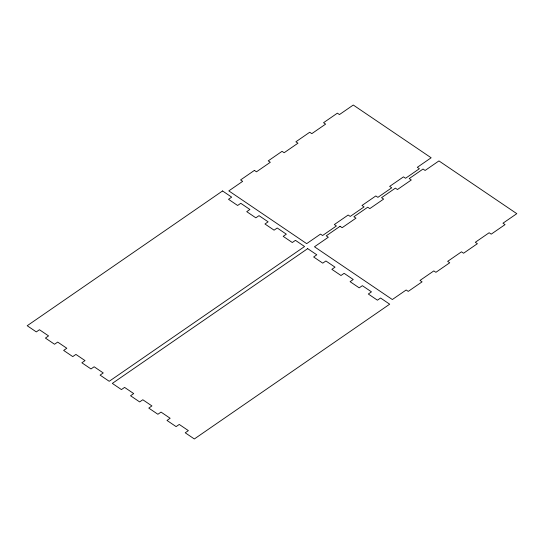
<?xml version="1.0" encoding="UTF-8"?>
<svg xmlns="http://www.w3.org/2000/svg" width="544" height="544" viewBox="0 0 544 544"><rect width="100%" height="100%" fill="white"/><g stroke="black" fill="none" stroke-linecap="round" stroke-linejoin="round"><path stroke-width="0.82" d="M222.557 190.958L27.2 325.734L36.312 331.908L39.46 329.732L48.572 335.906L45.424 338.082L54.536 344.25L57.691 342.081L66.803 348.255L63.648 350.424L72.76 356.599L75.915 354.423L85.027 360.597L81.872 362.773L90.984 368.948L94.139 366.772L103.251 372.946L100.096 375.122L109.208 381.296L304.565 246.52L295.453 240.346L292.305 242.522L283.193 236.348L286.341 234.178L277.229 228.004L274.074 230.173L264.962 223.999L268.117 221.83L259.005 215.655L255.85 217.831L246.738 211.657L249.893 209.481L240.781 203.306L237.626 205.482L228.514 199.308L231.669 197.132L222.557 190.958M254.402 170.408L240.57 179.948L242.651 181.356L228.82 190.896L306.68 243.644L320.504 234.104L322.585 235.511L336.41 225.971L334.336 224.563L348.167 215.023L350.241 216.43L364.072 206.89L361.991 205.482L375.822 195.942L377.896 197.35L391.728 187.809L389.654 186.402L403.478 176.861L405.559 178.269L419.383 168.728L417.309 167.321L431.14 157.78L353.28 105.033L339.449 114.573L337.375 113.166L323.544 122.706L325.625 124.114L311.794 133.654L309.72 132.246L295.888 141.787L297.962 143.194L284.138 152.735L282.057 151.327L268.233 160.868L270.307 162.275L256.476 171.816L254.402 170.408M307.68 248.635L112.322 383.404L121.434 389.579L124.59 387.403L133.702 393.577L130.546 395.753L139.658 401.928L142.814 399.752L151.926 405.926L148.777 408.095L157.889 414.27L161.038 412.1L170.15 418.268L167.001 420.444L176.113 426.618L179.262 424.442L188.374 430.617L185.225 432.793L194.337 438.967L389.688 304.191L380.576 298.024L377.427 300.193L368.315 294.018L371.464 291.849L362.352 285.675L359.203 287.844L350.091 281.676L353.24 279.5L344.128 273.326L340.979 275.502L331.867 269.328L335.016 267.152L325.904 260.977L322.755 263.153L313.643 256.979L316.792 254.803L307.68 248.635M340.061 226.29L326.237 235.831L328.311 237.238L314.48 246.779L392.34 299.526L406.171 289.986L408.245 291.394L422.076 281.853L419.995 280.446L433.826 270.905L435.9 272.313L449.732 262.772L447.658 261.365L461.482 251.824L463.563 253.232L477.387 243.692L475.313 242.284L489.144 232.744L491.218 234.151L505.05 224.611L502.969 223.203L516.8 213.663L438.94 160.915L425.116 170.456L423.035 169.048L409.21 178.588L411.284 179.996L397.453 189.536L395.379 188.129L381.548 197.669L383.629 199.077L369.798 208.617L367.724 207.21L353.892 216.75L355.966 218.158L342.142 227.698L340.061 226.29"/></g></svg>
